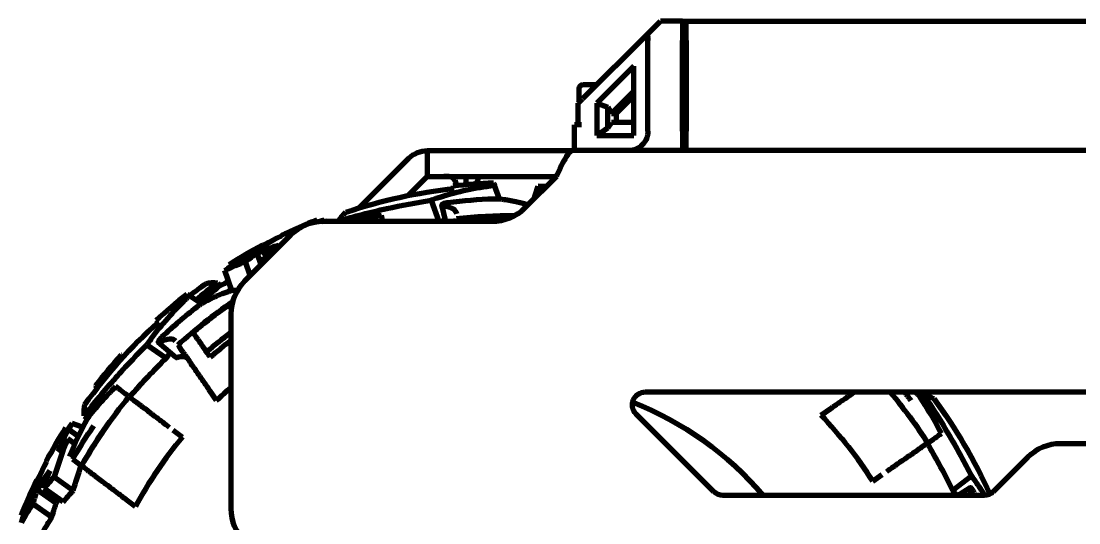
# Model space of a CAD drawing. Header units: millimetres. Extents: x 0 to 1189, y 0 to 841.
# Drawn here: x 537.4 to 619.1, y 319.4 to 358.2 of the extents above; entities that cross this region are included whole.
import ezdxf

# ---------------------------------------------------------------- set-up
doc = ezdxf.new("R2010")
doc.units = ezdxf.units.MM
doc.header["$LTSCALE"] = 0.75
doc.layers.add('FD_Dimensions', color=7, linetype='Continuous', lineweight=35)
doc.layers.add('Visible', color=7, linetype='Continuous', lineweight=70)
doc.styles.get("Standard").update_dxf_attribs({"font": 'arial.ttf'})
doc.dimstyles.new('Dim-ISO-25', dxfattribs={"dimtxt": 3.5, "dimasz": 3.5, "dimexe": 2.1, "dimexo": 2.1, "dimgap": 1.4, "dimtad": 1, "dimzin": 12, "dimdsep": 46, "dimtxsty": 'Standard', "dimcen": 0, "dimazin": 3, "dimtp": 0.1, "dimtm": 0.1, "dimtfac": 0.714286, "dimtmove": 0, "dimatfit": 3, "dimfxl": 1, "dimtzin": 12, "dimarcsym": 0})

# ---------------------------------------------------------------- blocks, each defined once
blk = doc.blocks.new('*D31')
at = {"layer": 'Defpoints', "color": 0, "transparency": 16777216}
for p in [(586.804795, 358.159183), (807.04622, 358.159183), (572.723978, 264.278999)]:
    blk.add_point(p, dxfattribs=at)
at = {"layer": 'FD_Dimensions', "color": 0, "lineweight": -2, "transparency": 16777216}
for p, q in [((588.904795, 358.159183), (809.14622, 358.159183)), ((807.04622, 267.778999), (807.04622, 354.659183)), ((574.823978, 264.278999), (809.14622, 264.278999))]:
    blk.add_line(p, q, dxfattribs=at)
at = {"layer": 'FD_Dimensions', "color": 0, "transparency": 16777216}
for points in [[(806.462887, 354.659183), (807.629554, 354.659183), (807.04622, 358.159183)], [(806.462887, 267.778999), (807.629554, 267.778999), (807.04622, 264.278999)]]:
    blk.add_solid(points, dxfattribs=at)
at = {"layer": 'FD_Dimensions', "color": 0, "transparency": 16777216, "insert": (803.858021, 311.219091), "char_height": 3.5, "attachment_point": 5, "rotation": 90}
blk.add_mtext('93.88', dxfattribs=at)

msp = doc.modelspace()

# ---------------------------------------------------------------- linework, layer by layer
at = {"layer": 'Visible', "extrusion": (0, 1, 0)}
for p, q in [((585.771, 357.125), (586.805, 358.159)), ((588.505, 358.159), (586.805, 358.159)), ((588.505, 358.159), (588.805, 358.159)), ((588.505, 358.159), (588.505, 356.659)), ((588.805, 356.659), (588.805, 358.159)), ((588.805, 358.159), (732.805, 358.159)), ((585.771, 357.125), (580.797, 352.152)), ((588.805, 357.547), (588.505, 357.547)), ((585.845, 349.659), (585.845, 356.659)), ((588.505, 349.659), (588.505, 356.659)), ((588.805, 356.659), (588.805, 349.659)), ((588.805, 356.159), (588.505, 356.159)), ((584.742, 354.675), (581.901, 351.834)), ((584.742, 349.319), (584.742, 354.675)), ((580.835, 353.259), (581.905, 353.259)), ((580.535, 351.889), (580.535, 352.959)), ((580.717, 352.071), (580.797, 352.152)), ((583.032, 351.034), (584.742, 352.744)), ((584.742, 352.39), (583.385, 351.034)), ((580.461, 351.816), (580.717, 352.071)), ((580.461, 350.159), (580.461, 351.816)), ((581.901, 351.834), (582.749, 351.524)), ((581.901, 351.834), (581.901, 349.319)), ((582.749, 351.524), (583.032, 351.034)), ((582.749, 349.919), (582.749, 351.524)), ((588.805, 351.959), (588.505, 351.959)), ((583.032, 351.034), (583.385, 351.034)), ((583.385, 351.034), (583.385, 350.319)), ((580.165, 348.159), (580.165, 350.159)), ((580.717, 350.159), (580.165, 350.159)), ((581.901, 349.319), (582.749, 349.919)), ((582.749, 349.919), (583.032, 350.319)), ((584.742, 350.319), (583.032, 350.319)), ((581.901, 349.319), (584.742, 349.319)), ((588.505, 349.659), (588.505, 348.159)), ((588.805, 348.159), (588.805, 349.659)), ((568.805, 348.159), (579.971, 348.159)), ((568.805, 346.159), (568.805, 348.159)), ((741.639, 348.159), (579.971, 348.159)), ((563.547, 343.734), (567.384, 347.57)), ((568.798, 346.156), (567.325, 344.684)), ((568.805, 346.159), (578.771, 346.159)), ((571.805, 345.547), (571.805, 346.159)), ((578.767, 346.149), (576.344, 343.726)), ((574.371, 344.409), (573.993, 345.456)), ((577.124, 344.683), (577.354, 345.425)), ((569.087, 344.324), (569.682, 342.672)), ((577.045, 344.428), (577.124, 344.683)), ((570.228, 342.672), (569.922, 343.962)), ((560.283, 342.827), (560.345, 342.645)), ((573.798, 342.672), (560.781, 342.672)), ((560.946, 342.672), (560.848, 342.811)), ((561.954, 342.731), (561.975, 342.672)), ((558.235, 341.617), (554.682, 338.064)), ((557.538, 341.581), (557.527, 341.615)), ((556.09, 340.882), (556.11, 340.853)), ((555.956, 339.338), (555.65, 340.237)), ((556.278, 339.66), (556.157, 340.014)), ((553.601, 339.207), (553.489, 339.365)), ((555.12, 338.503), (554.756, 339.573)), ((553.421, 338.163), (553.17, 338.899)), ((552.584, 337.957), (552.758, 337.702)), ((553.707, 337.324), (553.421, 338.163)), ((551.354, 336.323), (550.433, 336.949)), ((553.627, 335.518), (553.627, 320.501)), ((547.129, 333.149), (548.628, 332.13)), ((549.385, 332.172), (548.017, 333.347)), ((552.526, 328.865), (552.008, 329.609)), ((585.641, 329.518), (635.813, 329.518)), ((607.114, 329.32), (606.87, 329.131)), ((542.295, 327.668), (542.55, 327.494)), ((590.934, 321.811), (584.934, 327.811)), ((599.222, 327.726), (599.966, 328.244)), ((542.089, 326.831), (541.353, 327.082)), ((542.179, 326.801), (542.089, 326.831)), ((540.887, 326.763), (541.067, 326.636)), ((541.834, 326.095), (541.067, 326.636)), ((549.876, 326.026), (549.162, 326.568)), ((541.568, 325.519), (541.033, 325.896)), ((639.744, 325.518), (617.718, 325.518)), ((615.173, 324.464), (612.52, 321.811)), ((539.399, 324.142), (539.37, 324.162)), ((542.087, 323.813), (541.418, 324.32)), ((542.087, 323.813), (542.089, 323.811)), ((541.454, 321.912), (539.979, 322.952)), ((603.21, 322.618), (603.946, 323.129)), ((610.833, 323.029), (609.401, 321.918)), ((538.637, 322.725), (538.671, 322.714)), ((540.125, 320.912), (538.661, 321.944)), ((540.676, 321.023), (539.202, 322.062)), ((609.754, 321.518), (610.747, 322.123)), ((546.25, 320.655), (545.528, 321.203)), ((611.813, 321.518), (591.641, 321.518)), ((539.803, 319.841), (538.327, 320.882)), ((537.608, 319.906), (537.425, 319.969))]:
    msp.add_line(p, q, dxfattribs=at)
at = {"layer": 'Visible', "extrusion": (1e-16, 0, -1)}
for centre, radius, start, end in [((-580.835, 352.959), 0.3, 0, 90), ((-568.805, 346.149), 2.01, 45, 90), ((-575.305, 304.947), 40.75, 83.6634, 88.04544), ((-575.305, 304.947), 40.53, 71.59586, 83.73799), ((-573.798, 346.272), 3.6, 225, 270), ((-575.305, 304.947), 40.75, 64.13414, 68.36886), ((-575.305, 304.947), 38.198, 83.59283, 90.41408), ((-575.305, 304.947), 38.155, 85.85129, 90.29961), ((-575.305, 304.947), 40.75, 57.63114, 61.86586), ((-575.305, 304.947), 40.53, 52.14573, 54.40414), ((-575.305, 304.947), 40.75, 47.6634, 52.04544), ((-575.305, 304.947), 39, 55.99085, 56.32489), ((-575.305, 304.947), 38.198, 47.59283, 55.66633), ((-575.305, 304.947), 38.155, 49.8513, 55.07116), ((-575.305, 304.947), 40.53, 35.59586, 47.73799), ((-575.305, 304.947), 36.332, 49.58302, 53.36974), ((-575.305, 304.947), 40.75, 37.95456, 42.3366), ((-575.305, 304.947), 33.029, 46.39645, 48.98041), ((-585.641, 328.518), 1, 315, 90), ((-575.305, 304.947), 38.198, 139.96477, 147.32173), ((-575.305, 304.947), 39.034, 140.98822, 142.23651), ((-575.305, 304.947), 38.198, 29.59283, 39.32173), ((-575.305, 304.947), 25.55, 111.48409, 139.56549), ((-575.305, 304.947), 40.53, 143.59586, 155.71253), ((-575.305, 304.947), 39.034, 29.75632, 34.23651), ((-575.305, 304.947), 40.75, 28.13414, 32.36886), ((-575.305, 304.947), 40.75, 21.63114, 25.86586), ((-591.641, 322.518), 1, 270, 315), ((-611.813, 322.518), 1, 225, 270), ((-575.305, 304.947), 40.75, 155.6634, 155.66987)]:
    msp.add_arc(centre, radius, start, end, dxfattribs=at)
at = {"layer": 'Visible'}
for centre, radius, start, end in [((568.805, 346.149), 0.01, 90, 135), ((575.305, 304.947), 39.494, 92.00212, 97.14119), ((560.781, 339.072), 3.6, 90, 135), ((557.227, 335.518), 3.6, 135, 180), ((575.305, 304.947), 39.034, 123.66184, 124.15522), ((575.305, 304.947), 39.494, 128.00212, 133.14119), ((575.305, 304.947), 35.842, 127.21561, 130.49387), ((575.305, 304.947), 38.201, 37.82775, 40.03091), ((575.305, 304.947), 25.55, 40.43451, 68.51591), ((575.305, 304.947), 33.029, 32.34323, 43.60355), ((575.305, 304.947), 38.201, 145.82775, 150.40648), ((575.305, 304.947), 33.029, 140.34323, 151.60355), ((617.718, 321.918), 3.6, 90, 135), ((575.305, 304.947), 39.494, 24.80852, 25.14119), ((557.227, 320.501), 3.6, 180, 225)]:
    msp.add_arc(centre, radius, start, end, dxfattribs=at)
at = {"layer": 'Visible', "extrusion": (1e-16, 0, -1)}
for centre, major_axis, ratio, start_param, end_param in [((584.345, 356.659), (-1.061, 1.061), 1, 2.040417, 2.356194), ((584.345, 349.659), (-1.061, 1.061), 1, 2.356194, 3.926991), ((582.284, 291.167), (-18.997, 52.716), 0.196114, -0.150213, -0.08149), ((578.415, 299.178), (-15.216, 44.652), 0.707106, -0.239, -0.197244), ((578.796, 305.285), (-25.129, 33.13), 0.922984, -0.082163, -0.028667), ((582.351, 291.201), (-31.482, 46.354), 0.196114, 0.08149, 0.150213), ((564.355, 294.051), (44.265, 34.357), 0.196114, -0.150213, -0.08149), ((589.051, 297.901), (-46.354, 31.482), 0.196114, -0.150213, -0.08149), ((578.311, 297.348), (-38.407, 27.074), 0.707106, 0.018211, 0.055859), ((581.212, 302.108), (-38.556, 27.181), 0.707106, -0.239, -0.197244), ((578.643, 292.935), (-38.621, 27.225), 0.579244, 0.039542, 0.082552), ((580.185, 301.01), (-36.981, 26.071), 0.707104, -0.248764, -0.214701)]:
    msp.add_ellipse(centre, major_axis=major_axis, ratio=ratio, start_param=start_param, end_param=end_param, dxfattribs=at)
at = {"layer": 'Visible'}
for centre, major_axis, ratio, start_param, end_param in [((574.526, 299.732), (-10.476, 44.254), 0.768445, -0.330094, -0.300629), ((572.98, 302.321), (-12.032, 39.803), 0.922984, -0.115233, -0.054686), ((576.969, 298.815), (-15.186, 44.566), 0.707105, 0.206289, 0.238955), ((570.917, 293.217), (-15.837, 46.47), 0.579244, -0.062308, -0.039581), ((577.74, 300.27), (-34.487, 29.645), 0.768445, -0.330094, -0.300629), ((574.967, 301.456), (-33.13, 25.129), 0.922984, -0.115233, -0.028667), ((572.089, 306.347), (34.137, 23.743), 0.922984, -0.115233, -0.028667), ((581.482, 302.117), (-38.727, 27.302), 0.707105, 0.097082, 0.153494), ((578.649, 292.878), (-40.127, 28.286), 0.579244, -0.080976, -0.039581), ((580.256, 300.964), (-38.482, 27.129), 0.707105, 0.206289, 0.238955)]:
    msp.add_ellipse(centre, major_axis=major_axis, ratio=ratio, start_param=start_param, end_param=end_param, dxfattribs=at)
for points in [[(579.971, 348.159), (579.864, 348.159), (579.715, 347.941), (579.532, 347.672)], [(579.532, 347.672), (579.277, 347.296), (579.022, 346.725), (578.767, 346.149)], [(573.915, 345.673), (573.915, 345.673), (573.94, 345.603), (573.993, 345.456)], [(570.884, 345.235), (570.832, 345.379), (570.807, 345.448), (570.807, 345.448)], [(577.354, 345.425), (577.581, 345.425), (577.808, 345.422), (578.036, 345.418)], [(577.931, 345.312), (577.741, 345.353), (577.548, 345.391), (577.354, 345.425)], [(560.848, 342.811), (560.683, 342.757), (560.519, 342.702), (560.355, 342.646)], [(560.582, 342.666), (560.669, 342.715), (560.758, 342.763), (560.848, 342.811)], [(565.393, 342.67), (565.342, 342.836), (565.295, 342.993), (565.251, 343.137)], [(571.037, 342.671), (571.039, 342.757), (571.041, 342.836), (571.042, 342.907)], [(572.538, 342.672), (572.54, 342.794), (572.542, 342.905), (572.544, 343.002)], [(557.306, 340.856), (556.749, 340.671), (556.196, 340.465), (555.65, 340.237)], [(556.83, 341.207), (556.588, 341.091), (556.348, 340.974), (556.11, 340.853)], [(554.756, 339.573), (554.235, 339.383), (553.703, 339.157), (553.17, 338.899)], [(550.92, 336.618), (551.475, 337.083), (552.031, 337.529), (552.584, 337.957)], [(552.801, 337.736), (553.015, 337.85), (553.232, 337.962), (553.452, 338.072)], [(550.242, 337.079), (550.242, 337.079), (550.304, 337.036), (550.433, 336.949)], [(554.128, 337.359), (554.131, 337.36), (554.134, 337.361), (554.136, 337.363)], [(553.459, 336.229), (553.516, 336.147), (553.581, 336.053), (553.653, 335.95)], [(548.048, 334.942), (547.921, 335.028), (547.86, 335.07), (547.86, 335.07)], [(545.182, 332.392), (545.182, 332.392), (545.224, 332.331), (545.31, 332.204)], [(543.303, 329.819), (543.216, 329.948), (543.173, 330.01), (543.173, 330.01)], [(545.755, 329.152), (545.366, 329.447), (545.016, 329.713), (544.724, 329.934)], [(606.84, 329.177), (606.73, 329.291), (606.618, 329.404), (606.505, 329.518)], [(541.353, 327.082), (541.25, 326.939), (541.147, 326.796), (541.046, 326.651)], [(541.126, 326.595), (541.198, 326.757), (541.274, 326.92), (541.353, 327.082)], [(542.516, 327.451), (542.024, 326.522), (541.561, 325.543), (541.142, 324.529)], [(607.457, 325.571), (607.858, 325.85), (608.218, 326.101), (608.519, 326.31)], [(541.454, 321.912), (541.635, 322.566), (541.841, 323.206), (542.068, 323.827)], [(539.637, 323.419), (539.295, 322.942), (538.969, 322.45), (538.661, 321.944)], [(539.045, 323.422), (538.917, 323.187), (538.793, 322.951), (538.671, 322.714)], [(610.732, 322.002), (610.76, 321.823), (610.773, 321.661), (610.771, 321.518)], [(540.125, 320.912), (540.196, 321.029), (540.267, 321.145), (540.34, 321.26)], [(612.347, 321.673), (612.405, 321.718), (612.434, 321.74), (612.434, 321.74)], [(538.327, 320.882), (538.018, 320.422), (537.72, 319.926), (537.441, 319.404)], [(539.122, 318.722), (539.339, 319.112), (539.567, 319.487), (539.803, 319.841)]]:
    msp.add_open_spline(points, degree=3, dxfattribs=at)
for points, knots in [([(570.939, 345.85), (570.793, 346.153), (570.533, 346.157), (570.247, 346.159), (570.19, 346.159), (570.131, 346.159), (570.073, 346.159)], [0, 0, 0, 0, 0.871626, 0.871626, 0.871626, 1.047198, 1.047198, 1.047198, 1.047198]), ([(571.145, 345.488), (571.103, 345.549), (571.064, 345.612), (571.028, 345.676), (570.995, 345.736), (570.965, 345.795), (570.939, 345.85)], [-0.3266396, -0.3266396, -0.3266396, -0.3266396, -0.1580339, -0.1580339, -0.1580339, 0, 0, 0, 0]), ([(572.805, 346.159), (572.805, 346.159), (572.708, 345.888), (572.54, 345.604), (572.54, 345.604), (572.54, 345.603), (572.54, 345.603)], [-2.6179939, -2.6179939, -2.6179939, -2.6179939, -1.8730326, -1.8730326, -1.8730326, -1.8726549, -1.8726549, -1.8726549, -1.8726549]), ([(573.993, 345.456), (573.871, 345.441), (573.748, 345.426), (572.265, 345.226), (570.907, 344.919), (569.421, 344.439), (569.254, 344.382), (569.087, 344.324)], [-6.7908419, -6.7908419, -6.7908419, -6.7908419, -6.742069, -6.742069, -6.2007054, -6.2007054, -6.1314654, -6.1314654, -6.1314654, -6.1314654]), ([(561.954, 342.731), (563.15, 343.081), (564.394, 343.399), (566.797, 343.927), (567.938, 344.142), (569.087, 344.324)], [11.0190937, 11.0190937, 11.0190937, 11.0190937, 11.4175674, 11.4175674, 11.7676704, 11.7676704, 11.7676704, 11.7676704]), ([(570.395, 344.135), (570.36, 344.13), (570.325, 344.125), (570.244, 344.111), (570.201, 344.102), (570.105, 344.078), (570.056, 344.062), (569.983, 344.031), (569.956, 344.016), (569.923, 343.985), (569.918, 343.97), (569.932, 343.942), (569.953, 343.93), (570, 343.917), (570.015, 343.913), (570.032, 343.911)], [0.0011854, 0.0011854, 0.0011854, 0.0011854, 0.0118921, 0.0118921, 0.0261366, 0.0261366, 0.045713, 0.045713, 0.0638758, 0.0638758, 0.0833592, 0.0833592, 0.1044028, 0.1044028, 0.1129139, 0.1129139, 0.1129139, 0.1129139]), ([(574.59, 344.385), (574.545, 344.392), (574.497, 344.398), (574.355, 344.412), (574.256, 344.417), (574.093, 344.42), (574.032, 344.42), (573.97, 344.418), (573.955, 344.418), (573.94, 344.418), (573.925, 344.417)], [0.57737749, 0.57737749, 0.57737749, 0.57737749, 0.59475126, 0.59475126, 0.62625191, 0.62625191, 0.6448508, 0.6448508, 0.6448508, 0.64934479, 0.64934479, 0.64934479, 0.64934479]), ([(576.574, 343.956), (576.337, 344.044), (576.06, 344.121), (575.713, 344.192), (575.676, 344.199), (575.639, 344.206)], [2.679968, 2.679968, 2.679968, 2.679968, 2.8021395, 2.8021395, 2.8164491, 2.8164491, 2.8164491, 2.8164491]), ([(570.032, 343.911), (570.36, 343.858), (570.617, 343.775), (570.965, 343.561), (571.053, 343.431), (571.05, 343.282)], [-0.3219243, -0.3219243, -0.3219243, -0.3219243, -0.1609373, -0.1609373, 0, 0, 0, 0]), ([(570.201, 342.785), (570.091, 342.75), (569.981, 342.714), (569.867, 342.675), (569.862, 342.674), (569.857, 342.672)], [17.2760773, 17.2760773, 17.2760773, 17.2760773, 17.32127312, 17.32127312, 17.32330845, 17.32330845, 17.32330845, 17.32330845]), ([(553.17, 338.899), (553.74, 339.312), (554.323, 339.709), (555.773, 340.627), (556.652, 341.126), (557.538, 341.581)], [17.408031, 17.408031, 17.408031, 17.408031, 17.632683, 17.632683, 17.9554931, 17.9554931, 17.9554931, 17.9554931]), ([(550.433, 336.949), (550.343, 336.865), (550.253, 336.78), (549.17, 335.746), (548.252, 334.7), (547.333, 333.438), (547.23, 333.294), (547.129, 333.149)], [-6.7908419, -6.7908419, -6.7908419, -6.7908419, -6.742069, -6.742069, -6.2007054, -6.2007054, -6.1314654, -6.1314654, -6.1314654, -6.1314654]), ([(554.134, 337.36), (554.038, 337.364), (553.932, 337.358), (553.479, 337.295), (553.066, 337.163), (552.568, 336.936), (552.533, 336.92), (552.499, 336.904)], [2.5382279, 2.5382279, 2.5382279, 2.5382279, 2.6057136, 2.6057136, 2.8021395, 2.8021395, 2.8164491, 2.8164491, 2.8164491, 2.8164491]), ([(551.546, 336.433), (551.505, 336.412), (551.463, 336.388), (551.34, 336.316), (551.257, 336.263), (551.123, 336.169), (551.073, 336.133), (551.024, 336.095), (551.012, 336.086), (551, 336.077), (550.989, 336.068)], [0.57737749, 0.57737749, 0.57737749, 0.57737749, 0.59475126, 0.59475126, 0.62625191, 0.62625191, 0.6448508, 0.6448508, 0.6448508, 0.64934479, 0.64934479, 0.64934479, 0.64934479]), ([(548.299, 333.765), (548.273, 333.74), (548.247, 333.716), (548.191, 333.657), (548.161, 333.624), (548.098, 333.548), (548.068, 333.507), (548.026, 333.438), (548.014, 333.41), (548.005, 333.366), (548.009, 333.351), (548.037, 333.336), (548.061, 333.339), (548.107, 333.356), (548.122, 333.362), (548.137, 333.37)], [0.0011854, 0.0011854, 0.0011854, 0.0011854, 0.0118921, 0.0118921, 0.0261366, 0.0261366, 0.045713, 0.045713, 0.0638758, 0.0638758, 0.0833592, 0.0833592, 0.1044028, 0.1044028, 0.1129139, 0.1129139, 0.1129139, 0.1129139]), ([(548.137, 333.37), (548.433, 333.52), (548.69, 333.605), (549.097, 333.636), (549.245, 333.582), (549.33, 333.46)], [-0.3219243, -0.3219243, -0.3219243, -0.3219243, -0.1609373, -0.1609373, 0, 0, 0, 0]), ([(552.03, 332.204), (551.857, 332.453), (551.696, 332.685), (551.371, 333.152), (551.188, 333.415), (550.904, 333.824), (550.794, 333.982), (550.703, 334.112)], [-0.6503544, -0.6503544, -0.6503544, -0.6503544, -0.5458766, -0.5458766, -0.409261, -0.409261, -0.2999653, -0.2999653, -0.2999653, -0.2999653]), ([(542.295, 327.668), (543.057, 328.653), (543.876, 329.643), (545.51, 331.482), (546.307, 332.327), (547.129, 333.149)], [11.0190937, 11.0190937, 11.0190937, 11.0190937, 11.4175674, 11.4175674, 11.7676704, 11.7676704, 11.7676704, 11.7676704]), ([(548.935, 332.559), (548.867, 332.465), (548.799, 332.372), (548.697, 332.229), (548.663, 332.179), (548.628, 332.13)], [17.2760773, 17.2760773, 17.2760773, 17.2760773, 17.32127312, 17.32127312, 17.3447499, 17.3447499, 17.3447499, 17.3447499]), ([(551.784, 329.931), (551.547, 330.272), (551.298, 330.629), (550.828, 331.306), (550.607, 331.624), (550.237, 332.156), (550.053, 332.419), (549.757, 332.845), (549.639, 333.016), (549.544, 333.151)], [-0.8176817, -0.8176817, -0.8176817, -0.8176817, -0.683213, -0.683213, -0.5456153, -0.5456153, -0.4089137, -0.4089137, -0.2898807, -0.2898807, -0.2898807, -0.2898807]), ([(548.628, 332.13), (547.762, 331.279), (546.924, 330.402), (546.011, 329.38), (545.899, 329.254), (545.788, 329.127)], [-11.8170159, -11.8170159, -11.8170159, -11.8170159, -11.4510759, -11.4510759, -11.3995009, -11.3995009, -11.3995009, -11.3995009]), ([(549.385, 332.172), (549.386, 332.171), (549.388, 332.17), (549.405, 332.161), (549.429, 332.163), (549.462, 332.174)], [0.08069478, 0.08069478, 0.08069478, 0.08069478, 0.08342407, 0.08342407, 0.10432825, 0.10432825, 0.10432825, 0.10432825]), ([(549.462, 332.174), (549.659, 332.243), (549.829, 332.272), (550.104, 332.248), (550.207, 332.196), (550.274, 332.102), (550.275, 332.101), (550.275, 332.1)], [-0.2529301, -0.2529301, -0.2529301, -0.2529301, -0.1264637, -0.1264637, -0.0014004, -0.0014004, 0, 0, 0, 0]), ([(552.008, 329.609), (551.937, 329.711), (551.853, 329.832), (551.786, 329.929), (551.785, 329.93), (551.784, 329.931)], [0.44681284, 0.44681284, 0.44681284, 0.44681284, 0.48438099, 0.48438099, 0.4848196, 0.4848196, 0.4848196, 0.4848196]), ([(600.288, 328.468), (600.629, 328.705), (600.987, 328.954), (601.487, 329.301), (601.647, 329.413), (601.799, 329.518)], [3.5813627, 3.5813627, 3.5813627, 3.5813627, 3.7158313, 3.7158313, 3.7825535, 3.7825535, 3.7825535, 3.7825535]), ([(607.114, 329.32), (607.816, 328.291), (608.503, 327.206), (609.748, 325.084), (610.305, 324.065), (610.833, 323.029)], [11.0190937, 11.0190937, 11.0190937, 11.0190937, 11.4175674, 11.4175674, 11.7676704, 11.7676704, 11.7676704, 11.7676704]), ([(545.755, 329.152), (545.886, 329.052), (546.052, 328.927), (546.465, 328.614), (546.72, 328.42), (547.233, 328.031), (547.538, 327.799), (548.186, 327.308), (548.527, 327.05), (548.852, 326.803)], [0.2897036, 0.2897036, 0.2897036, 0.2897036, 0.409542, 0.409542, 0.5460875, 0.5460875, 0.6827036, 0.6827036, 0.8150178, 0.8150178, 0.8150178, 0.8150178]), ([(599.966, 328.244), (600.069, 328.315), (600.19, 328.399), (600.286, 328.466), (600.287, 328.467), (600.288, 328.468)], [0.44681284, 0.44681284, 0.44681284, 0.44681284, 0.48438099, 0.48438099, 0.4848196, 0.4848196, 0.4848196, 0.4848196]), ([(541.033, 325.896), (540.881, 325.543), (540.736, 325.184), (540.371, 324.212), (540.164, 323.589), (539.979, 322.952)], [6.940353, 6.940353, 6.940353, 6.940353, 7.0935578, 7.0935578, 7.3468953, 7.3468953, 7.3468953, 7.3468953]), ([(607.457, 325.571), (607.321, 325.477), (607.15, 325.358), (606.725, 325.062), (606.462, 324.88), (605.934, 324.512), (605.619, 324.293), (604.952, 323.829), (604.601, 323.585), (604.265, 323.351)], [0.2897036, 0.2897036, 0.2897036, 0.2897036, 0.409542, 0.409542, 0.5460875, 0.5460875, 0.6827036, 0.6827036, 0.8150178, 0.8150178, 0.8150178, 0.8150178]), ([(609.401, 321.918), (608.86, 323.005), (608.283, 324.073), (607.594, 325.257), (607.508, 325.402), (607.422, 325.547)], [-11.8170159, -11.8170159, -11.8170159, -11.8170159, -11.4510759, -11.4510759, -11.3995009, -11.3995009, -11.3995009, -11.3995009]), ([(537.441, 319.404), (537.66, 320.073), (537.898, 320.738), (538.531, 322.333), (538.949, 323.252), (539.399, 324.142)], [17.408031, 17.408031, 17.408031, 17.408031, 17.632683, 17.632683, 17.9554931, 17.9554931, 17.9554931, 17.9554931]), ([(545.215, 321.44), (544.884, 321.691), (544.537, 321.954), (543.881, 322.452), (543.572, 322.686), (543.056, 323.078), (542.8, 323.272), (542.387, 323.585), (542.221, 323.711), (542.089, 323.811)], [3.5813627, 3.5813627, 3.5813627, 3.5813627, 3.7158313, 3.7158313, 3.8534291, 3.8534291, 3.9901307, 3.9901307, 4.1091636, 4.1091636, 4.1091636, 4.1091636]), ([(611.887, 321.521), (611.651, 321.888), (611.405, 322.249), (611.045, 322.746), (610.94, 322.888), (610.833, 323.029)], [-6.3714052, -6.3714052, -6.3714052, -6.3714052, -6.2007054, -6.2007054, -6.1314654, -6.1314654, -6.1314654, -6.1314654]), ([(611.057, 321.726), (611.042, 321.759), (611.026, 321.79), (610.988, 321.862), (610.966, 321.901), (610.913, 321.985), (610.883, 322.026), (610.831, 322.086), (610.808, 322.107), (610.769, 322.129), (610.753, 322.129), (610.731, 322.108), (610.726, 322.084), (610.728, 322.035), (610.729, 322.019), (610.732, 322.002)], [0.0011854, 0.0011854, 0.0011854, 0.0011854, 0.0118921, 0.0118921, 0.0261366, 0.0261366, 0.045713, 0.045713, 0.0638758, 0.0638758, 0.0833592, 0.0833592, 0.1044028, 0.1044028, 0.1129139, 0.1129139, 0.1129139, 0.1129139]), ([(545.528, 321.203), (545.428, 321.278), (545.31, 321.367), (545.217, 321.438), (545.216, 321.439), (545.215, 321.44)], [0.44681284, 0.44681284, 0.44681284, 0.44681284, 0.48438099, 0.48438099, 0.4848196, 0.4848196, 0.4848196, 0.4848196]), ([(609.696, 321.518), (609.634, 321.604), (609.572, 321.689), (609.473, 321.822), (609.437, 321.87), (609.401, 321.918)], [17.28001376, 17.28001376, 17.28001376, 17.28001376, 17.32127312, 17.32127312, 17.3447499, 17.3447499, 17.3447499, 17.3447499])]:
    msp.add_open_spline(points, degree=3, knots=knots, dxfattribs=at)

# ---------------------------------------------------------------- dimensions: what is measured, and where the dimension line sits
at = {"layer": 'FD_Dimensions'}
dim = msp.add_linear_dim(base=(807.046, 358.159), p1=(572.724, 264.279), p2=(586.805, 358.159), angle=90, dimstyle='Dim-ISO-25', override={"dimlfac": 1, "dimclrd": 0, "dimclre": 0}, dxfattribs=at)
dim.commit()
dim.dimension.update_dxf_attribs({"geometry": '*D31', "text_midpoint": (803.858, 311.219)})

doc.saveas('drawing.dxf')
